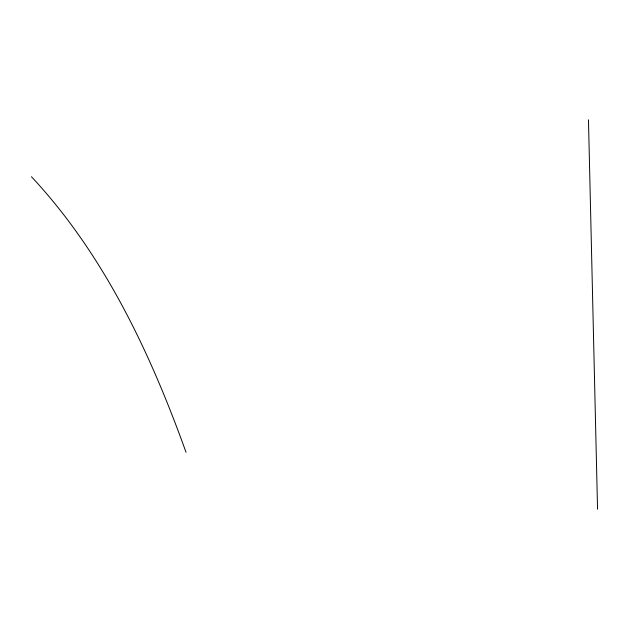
<?xml version="1.0" encoding="UTF-8"?>
<svg xmlns="http://www.w3.org/2000/svg" width="629" height="629" viewBox="0 0 629 629"><rect width="100%" height="100%" fill="white"/><g stroke="black" fill="none" stroke-linecap="round" stroke-linejoin="round"><path stroke-width="0.94" d="M31.45 176.725C104.178 254.603 150.292 352.971 186.027 452.275M588.469 119.801L597.55 509.199"/></g></svg>
